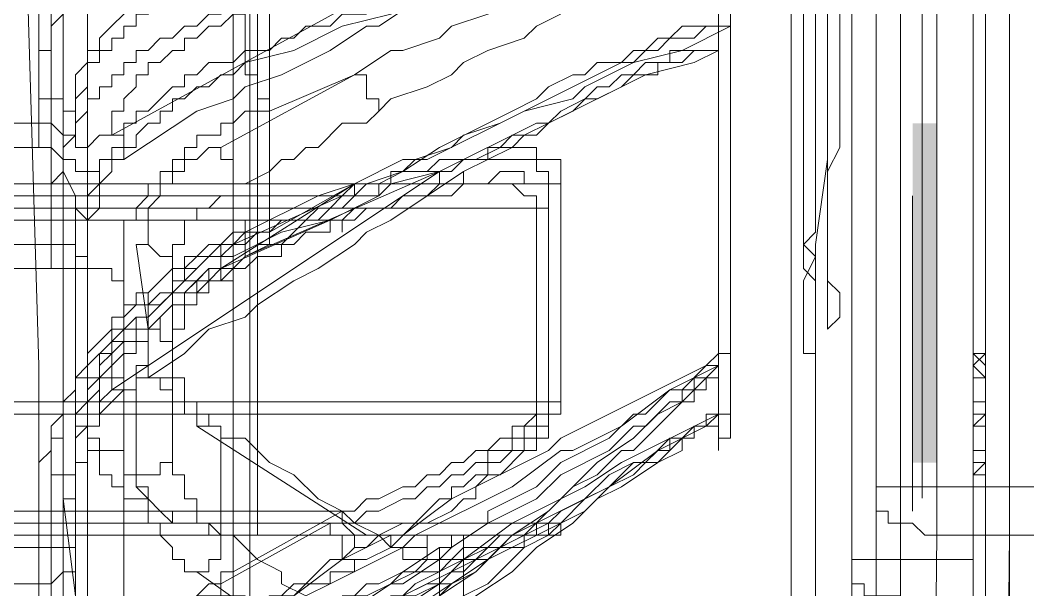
# Model space of a CAD drawing. Header units: millimetres. Extents: x 25083 to 52777, y 24772 to 45779.
# Drawn here: x 49390.31 to 49421.15, y 36693.96 to 36711.42 of the extents above; entities that cross this region are included whole.
import ezdxf

# ---------------------------------------------------------------- set-up
doc = ezdxf.new("R2010")
doc.units = ezdxf.units.MM
doc.layers.add('小车', color=7, linetype='Continuous')

# ---------------------------------------------------------------- blocks, each defined once
blk = doc.blocks.new('zw$D2F4')
h = blk.add_hatch(color=7)
edge = h.paths.add_edge_path(flags=0)
edge.add_spline(control_points=[(528.444, 753.487), (528.444, 753.487), (528.444, 763.885), (528.444, 763.885), (528.444, 763.885), (527.701, 763.885), (527.701, 763.885), (527.701, 763.885), (527.701, 753.487), (527.701, 753.487), (527.701, 753.487), (528.444, 753.487), (528.444, 753.487), (528.444, 753.487), (528.444, 753.487), (528.444, 753.487)], knot_values=[0, 0, 0, 0, 1, 1, 1, 2, 2, 2, 3, 3, 3, 4, 4, 4, 5, 5, 5, 5], degree=3, periodic=0)
edge = h.paths.add_edge_path(flags=0)
edge.add_spline(control_points=[(528.444, 774.655), (528.444, 774.655), (528.444, 806.592), (528.444, 806.592), (528.444, 806.592), (527.701, 806.592), (527.701, 806.592), (527.701, 806.592), (527.701, 774.655), (527.701, 774.655), (527.701, 774.655), (528.444, 774.655), (528.444, 774.655), (528.444, 774.655), (528.444, 774.655), (528.444, 774.655)], knot_values=[0, 0, 0, 0, 1, 1, 1, 2, 2, 2, 3, 3, 3, 4, 4, 4, 5, 5, 5, 5], degree=3, periodic=0)
edge = h.paths.add_edge_path(flags=0)
edge.add_spline(control_points=[(528.444, 817.361), (528.444, 817.361), (528.444, 827.759), (528.444, 827.759), (528.444, 827.759), (527.701, 827.759), (527.701, 827.759), (527.701, 827.759), (527.701, 817.361), (527.701, 817.361), (527.701, 817.361), (528.444, 817.361), (528.444, 817.361), (528.444, 817.361), (528.444, 817.361), (528.444, 817.361)], knot_values=[0, 0, 0, 0, 1, 1, 1, 2, 2, 2, 3, 3, 3, 4, 4, 4, 5, 5, 5, 5], degree=3, periodic=0)
edge = h.paths.add_edge_path(flags=0)
edge.add_spline(control_points=[(528.444, 838.529), (528.444, 838.529), (528.444, 870.465), (528.444, 870.465), (528.444, 870.465), (527.701, 870.465), (527.701, 870.465), (527.701, 870.465), (527.701, 838.529), (527.701, 838.529), (527.701, 838.529), (528.444, 838.529), (528.444, 838.529), (528.444, 838.529), (528.444, 838.529), (528.444, 838.529)], knot_values=[0, 0, 0, 0, 1, 1, 1, 2, 2, 2, 3, 3, 3, 4, 4, 4, 5, 5, 5, 5], degree=3, periodic=0)
at = {"color": 7, "lineweight": 5}
for points in [[(501.335, 781.711), (500.963, 781.711), (500.963, 782.825), (501.335, 784.31), (500.963, 785.424), (500.963, 820.332), (500.592, 832.587), (500.592, 901.66), (500.963, 914.286), (500.963, 925.427), (500.963, 935.082), (500.963, 953.279), (501.335, 953.65)], [(501.335, 953.65), (501.335, 928.769), (501.706, 926.541), (501.706, 809.934), (501.335, 800.65), (501.335, 781.711)], [(530.301, 782.825), (529.929, 782.825), (529.929, 783.939), (530.301, 785.796), (529.929, 786.91), (529.929, 832.958), (529.558, 846.327), (529.558, 887.919), (529.929, 901.288), (529.929, 936.567), (529.929, 942.138), (529.929, 948.822), (530.301, 950.308), (529.929, 951.422), (529.929, 952.536), (530.301, 952.907)], [(530.301, 952.907), (530.301, 935.453), (530.672, 926.169), (530.672, 810.677), (530.301, 801.393), (530.301, 798.793), (530.301, 793.594), (530.301, 782.825)], [(530.672, 921.342), (530.672, 816.618)], [(530.672, 816.618), (530.672, 921.342)], [(506.905, 920.599), (506.905, 791.366)], [(529.558, 919.114), (529.558, 814.39)], [(508.019, 868.237), (508.019, 824.046), (507.648, 824.046), (507.648, 824.417), (507.648, 825.16), (507.648, 854.126)], [(524.359, 867.123), (524.359, 824.046), (524.73, 823.674), (524.359, 822.932), (524.359, 820.703), (524.73, 820.703), (524.73, 822.932), (524.359, 823.303), (524.359, 824.046), (524.73, 824.417), (524.73, 867.866)], [(525.473, 867.866), (525.473, 827.016), (525.102, 826.274), (525.102, 822.932), (525.473, 822.56), (525.473, 821.817), (525.102, 821.446), (525.102, 842.985), (524.73, 850.412), (524.73, 867.123)], [(501.706, 849.298), (501.706, 816.247), (502.077, 813.276), (502.077, 796.194)], [(502.449, 818.475), (502.449, 845.213)], [(530.301, 784.31), (530.301, 803.992), (530.672, 809.934), (530.672, 832.587), (530.672, 838.529), (530.672, 844.47)], [(507.648, 815.133), (507.648, 843.728)], [(529.558, 814.39), (529.558, 843.728)], [(529.558, 843.728), (529.558, 842.985), (529.929, 837.043), (529.929, 785.424), (530.301, 785.424), (530.301, 784.682), (530.301, 784.31)], [(501.706, 841.128), (501.706, 832.958), (501.335, 831.101), (501.335, 824.046)], [(502.449, 840.757), (502.449, 823.303)], [(500.963, 827.759), (500.963, 839.643)], [(501.706, 827.016), (501.706, 839.271)], [(521.759, 829.987), (521.759, 837.043)], [(524.73, 810.677), (524.73, 824.046), (525.102, 826.645), (525.102, 835.558)], [(522.131, 835.186), (521.388, 835.186), (519.903, 834.444), (518.789, 834.072), (517.303, 833.33), (516.56, 833.33), (513.589, 831.844), (512.104, 831.473), (511.733, 831.101), (510.247, 830.73), (508.762, 829.987), (507.276, 829.616)], [(522.131, 835.186), (521.759, 835.186), (521.759, 834.815), (521.388, 834.815), (521.017, 834.444), (520.645, 834.444), (520.274, 834.072), (519.903, 834.072), (519.903, 833.701), (519.531, 833.701), (515.075, 831.473), (514.704, 831.101), (513.589, 830.73), (513.218, 830.359), (512.104, 829.987), (511.733, 829.987), (510.619, 829.245)], [(526.587, 809.563), (526.587, 834.815)], [(522.131, 830.73), (522.131, 834.444)], [(526.587, 816.618), (526.587, 834.444)], [(528.444, 834.444), (528.444, 816.618)], [(506.534, 834.072), (505.42, 834.072), (505.42, 833.701), (504.677, 833.701), (504.677, 833.33), (503.934, 833.33), (503.934, 832.958), (503.563, 832.958), (503.563, 832.587), (503.191, 832.587), (502.82, 832.216), (502.449, 832.216), (502.449, 831.844), (502.077, 831.844), (502.077, 831.473), (501.706, 831.101), (501.335, 830.73), (501.335, 829.987), (500.963, 829.987), (500.963, 828.873)], [(503.191, 827.388), (514.704, 833.701)], [(511.361, 828.131), (511.733, 828.502), (512.847, 828.873), (513.589, 829.245), (513.961, 829.616), (514.704, 829.987), (515.818, 830.359), (516.189, 830.73), (517.674, 831.473), (518.046, 831.844), (518.789, 832.216), (520.274, 833.701), (520.645, 833.701)], [(523.988, 833.701), (523.988, 809.191)], [(506.905, 832.958), (506.534, 832.958), (506.534, 832.587), (505.791, 832.587), (505.42, 832.216), (505.048, 832.216), (504.677, 831.844), (504.306, 831.844), (504.306, 831.473), (503.934, 831.473), (502.82, 830.359), (502.82, 829.987), (502.449, 829.987), (502.449, 829.616), (502.077, 829.245), (502.077, 828.131), (501.706, 828.131), (501.706, 827.759)], [(515.075, 832.958), (514.704, 832.587), (513.589, 832.216), (511.361, 830.73), (510.99, 830.73), (509.876, 829.987), (508.39, 829.245), (507.276, 828.873), (506.905, 828.502), (505.791, 828.131), (503.563, 826.645)], [(525.844, 832.958), (525.844, 808.077)], [(501.706, 827.388), (502.077, 827.388), (502.077, 828.502), (502.449, 828.873), (502.449, 829.616), (502.82, 829.616), (502.82, 829.987), (503.191, 829.987), (503.191, 830.359), (503.563, 830.359), (503.563, 830.73), (503.934, 830.73), (503.934, 831.101), (504.306, 831.101), (504.677, 831.473), (505.048, 831.473), (505.42, 831.844), (505.791, 831.844), (505.791, 832.216), (506.534, 832.216), (506.905, 832.587)], [(525.844, 832.587), (525.844, 814.39)], [(527.33, 814.39), (527.33, 832.587)], [(501.335, 825.16), (501.335, 825.902), (501.706, 826.274), (501.706, 827.016), (502.077, 827.388), (502.077, 827.759), (502.449, 828.131), (502.449, 828.502), (502.82, 828.502), (502.82, 828.873), (503.191, 828.873), (503.191, 829.245), (503.563, 829.245), (503.563, 829.616), (503.934, 829.616), (503.934, 829.987), (504.306, 829.987), (504.677, 830.359), (505.048, 830.359), (505.42, 830.73), (505.791, 830.73), (506.162, 831.101), (506.534, 831.101), (506.905, 831.473)], [(506.905, 831.473), (506.905, 831.101), (507.276, 831.101), (507.276, 829.987)], [(507.276, 831.101), (506.905, 831.101), (506.534, 830.73), (506.162, 830.73), (505.791, 830.359), (505.42, 830.359), (505.42, 829.987), (505.048, 829.987), (504.677, 829.616), (504.306, 829.616), (504.306, 829.245), (503.934, 829.245), (503.934, 828.873), (503.563, 828.502), (503.563, 828.131), (503.191, 828.131), (503.191, 827.388)], [(507.276, 829.987), (508.019, 829.987), (508.39, 830.359), (508.762, 830.359), (509.133, 830.73), (509.876, 830.73), (510.247, 831.101), (510.99, 831.101)], [(507.276, 824.417), (509.505, 825.531), (510.619, 825.902), (512.104, 826.645), (512.847, 826.645), (515.818, 828.131), (517.303, 828.502), (517.674, 828.873), (519.16, 829.616), (520.645, 829.987), (522.131, 830.73)], [(510.619, 825.902), (510.99, 825.902), (512.104, 826.274), (512.475, 826.645), (513.589, 827.016), (513.961, 827.388), (515.075, 827.759), (518.789, 829.616), (519.16, 829.616), (519.531, 829.987), (519.903, 829.987), (520.274, 830.359), (521.017, 830.359), (521.388, 830.73), (521.759, 830.73), (522.131, 830.73)], [(522.131, 830.73), (520.645, 830.73), (520.274, 830.359), (519.903, 830.359), (519.531, 829.987), (519.16, 829.987), (518.789, 829.616), (518.046, 829.616), (517.674, 829.245), (517.303, 829.245), (516.56, 828.873), (516.189, 828.502), (515.446, 828.131), (513.218, 827.016), (512.104, 826.274), (511.361, 825.902)], [(522.131, 830.73), (522.131, 820.703)], [(502.449, 824.417), (502.449, 825.531), (502.82, 825.902), (502.82, 826.645), (503.191, 826.645), (503.191, 827.016), (503.563, 827.016), (503.563, 827.759), (503.934, 827.759), (503.934, 828.131), (504.306, 828.131), (505.048, 828.873), (505.42, 828.873), (505.42, 829.245), (505.791, 829.245), (506.162, 829.616), (506.905, 829.616), (507.276, 829.987)], [(521.759, 829.987), (521.017, 829.616), (519.531, 829.245), (516.56, 827.759), (516.189, 827.759), (513.218, 826.274), (511.733, 825.902), (511.361, 825.531), (509.876, 824.788), (508.39, 824.417), (506.905, 823.674)], [(507.276, 829.616), (507.276, 829.987)], [(521.759, 829.987), (521.017, 829.987), (520.645, 829.616), (519.903, 829.616), (519.903, 829.245), (519.16, 829.245), (518.789, 828.873), (518.046, 828.502), (517.674, 828.502), (516.932, 828.131), (516.56, 827.759), (515.818, 827.388), (515.446, 827.388), (515.075, 827.016), (514.332, 826.645), (513.961, 826.645), (513.218, 826.274)], [(513.961, 826.274), (515.446, 827.016), (515.818, 827.388), (516.189, 827.388), (516.56, 827.759), (517.303, 828.131), (518.046, 828.873), (518.417, 828.873), (518.789, 829.245), (519.16, 829.245), (519.531, 829.616), (520.274, 829.616), (520.274, 829.987), (521.017, 829.987), (521.759, 829.987)], [(521.759, 829.616), (521.759, 829.987)], [(521.759, 829.616), (521.759, 829.987)], [(507.276, 829.616), (506.905, 829.245), (506.534, 829.245), (506.162, 828.873), (505.791, 828.873), (505.42, 828.502), (505.048, 828.502), (505.048, 828.131), (504.677, 828.131), (504.677, 827.759), (504.306, 827.759), (503.934, 827.388), (503.934, 827.016), (503.563, 827.016), (503.563, 826.645), (503.191, 826.645), (503.191, 826.274), (502.82, 825.902), (502.82, 825.16), (502.449, 824.788), (502.449, 823.674)], [(508.019, 828.131), (508.019, 828.502), (507.648, 828.502), (507.648, 829.245), (507.276, 829.245), (507.276, 829.616)], [(521.759, 820.332), (521.759, 829.616)], [(510.619, 829.245), (506.534, 827.016)], [(508.019, 828.131), (510.619, 829.245)], [(511.361, 828.131), (511.361, 828.502), (510.99, 828.502), (510.99, 829.245), (510.619, 829.245)], [(500.963, 828.873), (500.963, 827.016)], [(501.706, 827.759), (501.706, 828.502), (501.335, 828.502), (500.963, 828.502), (500.963, 828.873)], [(503.563, 822.932), (503.563, 824.788), (503.934, 824.788), (503.934, 825.16), (504.306, 825.531), (504.306, 825.902), (504.677, 825.902), (504.677, 826.274), (505.048, 826.274), (505.048, 826.645), (505.42, 826.645), (505.42, 827.016), (505.791, 827.016), (505.791, 827.388), (506.534, 827.388), (506.534, 827.759), (506.905, 827.759), (507.276, 828.131), (508.019, 828.131)], [(511.361, 828.131), (510.99, 827.759), (510.247, 827.759), (509.505, 827.016), (509.133, 827.016), (508.762, 826.645), (508.39, 826.645), (508.019, 826.274), (507.276, 825.902), (506.905, 825.902)], [(500.963, 827.759), (496.878, 827.759)], [(500.963, 827.016), (500.963, 827.759)], [(501.706, 827.016), (501.706, 827.388), (501.335, 827.759), (500.963, 827.759)], [(501.706, 827.759), (501.706, 826.274)], [(501.706, 827.759), (501.706, 826.645)], [(501.706, 827.759), (501.706, 827.388)], [(503.191, 827.388), (502.82, 827.388), (502.449, 827.016), (502.077, 827.016), (502.077, 827.388), (501.706, 827.388)], [(503.563, 826.645), (503.563, 827.388), (503.191, 827.388)], [(500.963, 827.016), (496.878, 827.016)], [(501.706, 826.274), (501.706, 826.645), (501.335, 827.016), (500.963, 827.016)], [(501.706, 826.274), (501.706, 827.016)], [(506.534, 827.016), (506.162, 827.016), (505.791, 826.645), (505.42, 826.645), (505.42, 826.274), (505.048, 826.274), (505.048, 825.902), (504.677, 825.902), (504.677, 825.531), (504.306, 825.16), (504.306, 824.046), (503.934, 824.046)], [(506.534, 827.016), (506.534, 826.645), (506.905, 826.645), (506.905, 825.902)], [(516.932, 826.274), (516.932, 826.645), (516.189, 826.645), (516.189, 827.016), (515.818, 827.016), (515.446, 827.016), (514.704, 827.016), (514.704, 826.645), (513.218, 826.645), (512.847, 826.274), (511.733, 826.274), (511.733, 825.902), (510.99, 825.902), (510.619, 825.531)], [(501.706, 826.645), (502.077, 826.645), (502.077, 826.274)], [(501.706, 826.274), (501.706, 826.645)], [(502.077, 826.274), (502.82, 826.274), (502.82, 826.645), (503.563, 826.645)], [(516.56, 825.902), (516.56, 826.274), (516.189, 826.274), (516.189, 826.645), (514.704, 826.645), (513.961, 826.645), (513.589, 826.274), (511.733, 826.274), (511.733, 825.902), (510.619, 825.902), (510.247, 825.531)], [(502.077, 817.733), (502.077, 825.531), (501.706, 826.274)], [(513.218, 826.274), (503.191, 819.589)], [(503.934, 819.961), (504.306, 819.961), (505.42, 820.703), (506.162, 821.446), (507.276, 821.817), (507.648, 822.189), (508.762, 822.932), (509.505, 823.303), (510.619, 824.046), (510.99, 824.417), (511.733, 824.788), (513.961, 826.274)], [(507.276, 823.674), (513.218, 826.274)], [(516.56, 825.531), (516.56, 825.902), (515.818, 825.902), (515.818, 826.274), (515.075, 826.274), (514.704, 825.902), (513.218, 825.902), (512.847, 825.531), (512.104, 825.531), (511.733, 825.16), (510.99, 825.16), (510.619, 824.788), (510.247, 824.788)], [(513.961, 826.274), (513.961, 825.902), (513.589, 825.902), (513.218, 825.902), (513.218, 826.274)], [(516.932, 826.274), (516.932, 825.902), (516.56, 825.902)], [(516.932, 826.274), (516.932, 819.218)], [(516.56, 825.902), (497.25, 825.902)], [(505.048, 823.303), (505.048, 824.046), (505.42, 824.046), (505.42, 824.788), (505.791, 824.788), (505.791, 825.16), (506.162, 825.16), (506.534, 825.531), (506.905, 825.531), (506.905, 825.902)], [(506.534, 823.303), (510.619, 825.902)], [(511.361, 825.902), (510.99, 825.902), (510.247, 825.16), (509.876, 825.16), (509.505, 824.788), (509.133, 824.788), (508.39, 824.046), (508.019, 824.046), (507.276, 823.674), (506.905, 823.303)], [(506.905, 825.902), (506.905, 823.303)], [(510.619, 825.902), (508.019, 824.417)], [(516.189, 825.16), (516.189, 825.531), (515.818, 825.531), (515.446, 825.902), (514.332, 825.902), (513.961, 825.902), (513.589, 825.531), (512.104, 825.531), (511.733, 825.16), (510.619, 825.16), (510.247, 824.788), (509.876, 824.788)], [(510.619, 825.902), (510.619, 825.531), (511.361, 825.531), (511.361, 825.902)], [(516.56, 819.218), (516.56, 825.902)], [(497.25, 825.531), (510.247, 825.531)], [(506.905, 824.046), (510.247, 825.531)], [(510.619, 825.531), (510.247, 825.531), (509.876, 825.16), (509.505, 825.16), (509.133, 824.788), (508.39, 824.788), (508.019, 824.417), (507.648, 824.417), (507.276, 824.046)], [(510.247, 825.531), (510.619, 825.531)], [(516.56, 825.531), (516.56, 825.16), (516.189, 825.16)], [(516.56, 818.847), (516.56, 825.531)], [(526.587, 815.876), (526.587, 823.674), (526.587, 824.046), (526.587, 825.531)], [(526.587, 825.531), (526.587, 817.733), (526.587, 817.361), (526.587, 815.876)], [(527.701, 825.531), (527.701, 819.218), (527.701, 818.475), (527.701, 815.876)], [(527.701, 815.876), (527.701, 822.189), (527.701, 822.932), (527.701, 825.531)], [(516.189, 825.16), (496.878, 825.16)], [(501.335, 823.303), (501.335, 825.16)], [(502.449, 824.417), (502.449, 824.788), (502.077, 825.16), (501.706, 825.16), (501.335, 825.16)], [(516.189, 825.16), (516.189, 818.847)], [(509.876, 824.788), (496.878, 824.788)], [(509.876, 824.788), (506.534, 823.303)], [(506.905, 823.303), (507.276, 823.303), (507.648, 823.674), (508.39, 823.674), (508.39, 824.046), (508.762, 824.046), (509.133, 824.417), (509.876, 824.417), (509.876, 824.788), (510.247, 824.788)], [(507.276, 824.417), (507.276, 824.788), (507.648, 824.788), (508.019, 824.788), (508.019, 824.417)], [(510.247, 824.788), (510.247, 824.417), (510.247, 824.788), (509.876, 824.788)], [(502.449, 822.56), (502.449, 824.417)], [(502.449, 818.104), (502.449, 819.589), (502.82, 819.961), (502.82, 820.703), (503.191, 820.703), (503.191, 821.446), (503.563, 821.446), (503.563, 821.817), (503.934, 822.189), (504.306, 822.189), (504.306, 822.56), (505.048, 823.303), (505.42, 823.303), (505.42, 823.674), (505.791, 823.674), (506.162, 824.046), (506.534, 824.046), (506.905, 824.417), (507.276, 824.417)], [(502.449, 824.417), (502.449, 823.674)], [(508.019, 824.417), (507.276, 824.417), (506.905, 824.046), (506.534, 824.046), (506.534, 823.674), (506.162, 823.674), (505.791, 823.303), (505.42, 823.303), (505.42, 822.932), (505.048, 822.932), (505.048, 822.56), (504.306, 821.817), (504.306, 821.446), (503.934, 821.446), (503.934, 820.703), (503.563, 820.703), (503.563, 818.847)], [(507.276, 824.046), (507.276, 824.417)], [(501.335, 824.046), (497.621, 824.046)], [(506.905, 824.046), (506.534, 824.046), (506.162, 823.674), (505.791, 823.674), (505.42, 823.303), (505.048, 823.303), (504.306, 822.56), (503.934, 822.56), (503.934, 822.189), (503.563, 822.189), (503.563, 821.817), (503.191, 821.817), (503.191, 821.446), (502.449, 820.703), (502.449, 820.332), (502.077, 819.961), (502.077, 819.589), (501.706, 819.218), (501.706, 818.104), (501.335, 818.104), (501.335, 816.99)], [(502.449, 823.303), (502.449, 823.674), (502.077, 823.674), (502.077, 824.046), (501.706, 824.046), (501.335, 824.046)], [(501.335, 824.046), (501.335, 823.303)], [(507.276, 824.046), (506.905, 824.046), (506.534, 823.674), (506.162, 823.674), (505.42, 822.932), (505.048, 822.932), (505.048, 822.56), (504.677, 822.56), (504.306, 822.189), (504.306, 821.817), (503.934, 821.817), (503.934, 821.446), (503.563, 821.446), (503.563, 821.075), (503.191, 820.703), (503.191, 820.332), (502.82, 819.961), (502.82, 819.218), (502.449, 819.218), (502.449, 817.733)], [(504.306, 821.446), (503.934, 824.046)], [(505.048, 823.303), (505.048, 823.674), (504.677, 823.674), (504.306, 824.046), (503.934, 824.046)], [(507.276, 824.046), (506.905, 824.046)], [(506.905, 823.674), (506.905, 824.046), (507.276, 824.046), (507.276, 823.674)], [(506.905, 823.674), (506.534, 823.674), (506.534, 823.303), (506.162, 823.303), (505.791, 822.932), (505.42, 822.932), (504.306, 821.817), (503.934, 821.817), (503.934, 821.446), (503.563, 821.446), (503.563, 821.075), (503.191, 821.075), (503.191, 820.703), (502.82, 820.332), (502.82, 819.961), (502.449, 819.961), (502.449, 819.218), (502.077, 818.847), (502.077, 817.361)], [(502.449, 823.674), (502.449, 818.475)], [(503.563, 822.932), (503.191, 822.932), (503.191, 823.303), (502.449, 823.303), (502.449, 823.674)], [(503.191, 819.589), (503.191, 819.961), (503.563, 819.961), (503.563, 820.703), (503.934, 820.703), (503.934, 821.075), (504.306, 821.075), (504.306, 821.446), (505.048, 822.189), (505.42, 822.189), (505.42, 822.56), (505.791, 822.56), (505.791, 822.932), (506.162, 822.932), (506.534, 823.303), (506.905, 823.303), (507.276, 823.674)], [(506.905, 823.674), (506.905, 823.303)], [(497.621, 823.303), (501.335, 823.303)], [(500.963, 815.876), (500.963, 817.361), (501.335, 817.733), (501.335, 818.475), (501.706, 818.847), (501.706, 819.218), (502.077, 819.218), (502.077, 819.961), (502.449, 819.961), (502.449, 820.332), (503.191, 821.075), (503.934, 821.817), (504.306, 821.817), (504.306, 822.189), (504.677, 822.189), (505.048, 822.56), (505.42, 822.56), (506.162, 823.303), (506.534, 823.303)], [(501.335, 823.303), (502.449, 823.303), (502.449, 822.932), (502.449, 822.56)], [(502.077, 816.618), (502.077, 818.475), (502.449, 818.475), (502.449, 819.218), (502.82, 819.589), (502.82, 819.961), (503.191, 819.961), (503.191, 820.332), (503.563, 820.703), (503.563, 821.075), (503.934, 821.075), (503.934, 821.446), (504.306, 821.446), (505.048, 822.189), (505.42, 822.189), (505.42, 822.56), (505.791, 822.56), (506.162, 822.932), (506.534, 822.932), (506.905, 823.303)], [(502.449, 823.303), (502.449, 822.56)], [(506.534, 823.303), (506.162, 823.303), (506.162, 822.932), (505.791, 822.932), (505.42, 822.56), (505.048, 822.56), (505.048, 822.189), (504.677, 821.817), (504.677, 821.446), (504.306, 821.446), (504.306, 821.075), (504.306, 820.332), (503.934, 820.332), (503.934, 819.961)], [(505.048, 823.303), (505.048, 820.703)], [(506.905, 823.303), (506.534, 823.303), (506.534, 822.932), (506.162, 822.932), (506.162, 822.56), (505.791, 822.56), (505.791, 822.189), (505.42, 822.189), (505.42, 821.817), (505.42, 821.446), (505.048, 821.446), (505.048, 820.332)], [(505.048, 823.303), (505.048, 820.332)], [(506.905, 823.303), (506.905, 822.932), (506.534, 822.932), (506.534, 823.303)], [(506.905, 823.303), (506.905, 822.932), (506.534, 822.932), (506.534, 823.303)], [(525.844, 814.019), (525.844, 821.817), (525.844, 822.189), (525.844, 823.303)], [(525.844, 823.303), (525.844, 815.876), (525.844, 815.504), (525.844, 814.019)], [(526.587, 823.303), (526.587, 817.361), (526.587, 816.618), (526.587, 814.019)], [(526.587, 814.019), (526.587, 820.332), (526.587, 821.075), (526.587, 823.303)], [(503.563, 822.932), (503.563, 817.733)], [(527.701, 818.847), (527.701, 821.817), (527.701, 822.56)], [(527.701, 822.56), (527.701, 819.589), (527.701, 818.847)], [(530.672, 822.56), (530.672, 818.847)], [(530.672, 818.847), (530.672, 822.56)], [(530.672, 822.56), (530.672, 820.332), (530.672, 819.961), (530.672, 818.847)], [(530.672, 818.847), (530.672, 821.075), (530.672, 821.446), (530.672, 822.56)], [(504.306, 821.446), (504.677, 821.446), (504.677, 821.075), (505.048, 821.075), (505.048, 820.703)], [(504.306, 821.446), (504.306, 819.961), (504.677, 819.961), (504.677, 819.589), (505.048, 819.589), (505.048, 819.218), (505.42, 819.218), (505.42, 818.847), (505.791, 818.847), (505.791, 818.475)], [(506.534, 818.104), (506.534, 818.475), (506.162, 818.475), (506.162, 818.847), (505.791, 818.847), (505.791, 819.218), (505.42, 819.218), (505.42, 819.589), (505.42, 819.961), (505.048, 819.961), (505.048, 820.703)], [(505.048, 817.733), (505.048, 820.703)], [(521.759, 820.703), (521.388, 820.332), (516.932, 818.104), (516.56, 817.733), (513.589, 816.247), (512.104, 815.133), (511.733, 815.133), (510.247, 814.39), (508.762, 813.276), (507.276, 812.533)], [(521.759, 820.703), (521.759, 820.332), (521.388, 820.332), (520.645, 819.589), (520.274, 819.589), (519.531, 818.847), (519.16, 818.847), (518.417, 818.104), (516.932, 817.361), (516.189, 816.618), (514.704, 815.876), (514.704, 815.504), (513.589, 814.762), (513.218, 814.762), (512.104, 814.019), (511.733, 813.648), (510.619, 812.905)], [(520.645, 819.218), (520.645, 819.589), (521.017, 819.589), (521.759, 820.332), (521.759, 820.703), (522.131, 820.703)], [(522.131, 820.703), (521.759, 820.703)], [(522.131, 820.332), (522.131, 820.703)], [(526.587, 816.99), (526.587, 819.961), (526.587, 820.703)], [(526.587, 820.703), (526.587, 817.733), (526.587, 816.99)], [(529.558, 816.99), (529.929, 816.99), (529.929, 817.733), (529.558, 817.733), (529.558, 818.475), (529.929, 818.847), (529.558, 818.847), (529.558, 819.218), (529.558, 819.961), (529.929, 819.961), (529.929, 820.703), (529.558, 820.332)], [(529.558, 816.99), (529.558, 820.703)], [(529.558, 820.703), (529.929, 820.332), (529.929, 817.361), (529.558, 816.99)], [(529.558, 820.703), (529.929, 820.703), (529.558, 820.332), (529.929, 819.961), (529.929, 818.475), (529.929, 818.104), (529.929, 817.361), (529.558, 817.361), (529.558, 816.99)], [(529.558, 816.99), (529.558, 819.218), (529.558, 819.589), (529.558, 820.332), (529.558, 820.703)], [(503.934, 819.961), (505.048, 819.961), (505.048, 820.332)], [(505.048, 820.332), (505.048, 817.733)], [(506.905, 812.162), (512.104, 814.762), (512.475, 815.133), (515.446, 816.618), (516.932, 817.733), (517.303, 817.733), (518.789, 818.475), (520.274, 819.589), (521.759, 820.332)], [(510.247, 812.533), (510.619, 812.905), (511.733, 813.648), (512.104, 813.648), (513.218, 814.39), (513.589, 814.762), (514.704, 815.504), (516.189, 816.247), (516.932, 816.99), (518.417, 817.733), (519.16, 818.475), (519.531, 818.475), (520.274, 819.218), (520.645, 819.218), (521.017, 819.589), (521.017, 819.961), (521.759, 819.961), (521.759, 820.332)], [(510.99, 811.419), (512.104, 812.162), (513.589, 813.648), (514.332, 814.019), (515.075, 814.762), (515.818, 815.133), (517.303, 816.618), (518.046, 816.99), (518.789, 817.733), (519.16, 817.733), (520.645, 819.218), (521.017, 819.218), (521.017, 819.589), (521.388, 819.589), (521.388, 819.961), (521.759, 819.961), (521.759, 820.332)], [(521.759, 820.332), (521.759, 818.847)], [(522.131, 818.847), (522.131, 820.332)], [(529.558, 820.332), (529.558, 819.961), (529.929, 819.961), (529.929, 819.218), (529.558, 819.218), (529.558, 818.475), (529.929, 818.475), (529.929, 817.733), (529.558, 817.733), (529.558, 816.99)], [(502.077, 817.733), (502.077, 818.475), (502.449, 818.475), (502.449, 818.847), (502.82, 818.847), (503.563, 819.589), (503.934, 819.589), (503.934, 819.961)], [(503.191, 819.589), (503.934, 819.589), (503.934, 819.961)], [(503.934, 819.961), (503.934, 816.99)], [(502.077, 817.361), (502.077, 818.104), (502.449, 818.475), (502.449, 818.847), (502.82, 818.847), (502.82, 819.218), (503.191, 819.589)], [(516.56, 819.218), (497.25, 819.218)], [(516.56, 819.218), (516.56, 818.847), (516.189, 818.847), (515.818, 818.475), (515.446, 818.475), (515.446, 818.104), (515.075, 818.104), (514.704, 817.733), (514.332, 817.733), (513.961, 817.361), (513.589, 817.361), (513.218, 816.99), (512.847, 816.99), (512.475, 816.618), (512.104, 816.618), (511.361, 816.247), (510.99, 816.247), (510.619, 815.876), (510.247, 815.876)], [(516.932, 819.218), (516.932, 818.847), (516.56, 818.847), (516.56, 818.475), (516.189, 818.475), (516.189, 818.104), (515.818, 818.104), (515.818, 817.733), (515.446, 817.733), (515.075, 817.361), (514.704, 817.361), (514.704, 816.99), (514.332, 816.99), (513.961, 816.618), (513.589, 816.618), (513.589, 816.247), (513.218, 816.247), (512.475, 815.504), (512.104, 815.504), (511.361, 815.133), (510.99, 814.762), (510.619, 814.762)], [(510.99, 811.791), (511.361, 812.162), (514.704, 814.39), (515.446, 815.133), (516.56, 815.876), (518.046, 817.361), (519.16, 818.104), (519.903, 818.847), (520.645, 819.218)], [(516.932, 819.218), (516.56, 819.218)], [(516.189, 818.847), (497.25, 818.847)], [(502.449, 818.104), (502.449, 818.475), (502.82, 818.475), (502.82, 818.847), (503.191, 818.847), (503.563, 818.847)], [(503.563, 813.276), (503.563, 818.847)], [(507.276, 810.677), (507.648, 811.048), (512.104, 813.276), (512.475, 813.648), (513.961, 814.39), (515.446, 815.504), (517.674, 816.618), (518.789, 817.361), (521.759, 818.847)], [(521.759, 818.847), (521.388, 818.475), (519.903, 817.733), (518.417, 816.618), (516.932, 815.876), (516.56, 815.504), (509.876, 812.162), (508.762, 811.419), (507.276, 810.305)], [(516.189, 818.847), (516.189, 818.475), (515.818, 818.475), (515.818, 818.104), (515.446, 818.104), (515.446, 817.733), (514.704, 817.733), (514.704, 817.361), (514.332, 817.361), (513.961, 816.99), (513.589, 816.99), (513.218, 816.618), (512.847, 816.618), (512.475, 816.247), (512.104, 816.247), (511.361, 815.876), (510.99, 815.876), (510.619, 815.504), (509.876, 815.504)], [(521.759, 818.847), (521.759, 818.475), (521.017, 818.475), (521.017, 818.104), (520.645, 818.104), (519.903, 817.361), (519.531, 817.361), (519.16, 816.99), (517.674, 816.247), (516.932, 815.504), (514.704, 814.39), (514.332, 814.019), (513.218, 813.276), (512.847, 812.905), (511.733, 812.162), (511.361, 812.162), (510.247, 811.419)], [(516.56, 818.847), (516.56, 818.104), (516.189, 818.104), (516.189, 817.733), (515.818, 817.733), (515.075, 816.99), (514.704, 816.99), (514.332, 816.618), (514.332, 816.247), (513.961, 816.247), (513.589, 815.876), (512.847, 815.504), (512.475, 815.504), (511.733, 814.762), (510.99, 814.39), (510.619, 814.39), (510.619, 814.019)], [(510.619, 811.791), (510.99, 811.791), (512.104, 812.533), (512.104, 812.905), (513.218, 813.648), (513.589, 813.648), (514.704, 814.39), (515.446, 815.133), (517.674, 816.247), (518.417, 816.99), (519.16, 817.361), (519.531, 817.361), (520.274, 818.104), (520.645, 818.104), (521.017, 818.475), (521.388, 818.475), (521.388, 818.847), (521.759, 818.847)], [(522.131, 818.847), (521.388, 818.847), (521.388, 818.475), (521.017, 818.475), (520.645, 818.104), (520.274, 818.104), (520.274, 817.733), (519.903, 817.733), (519.531, 817.361), (519.16, 817.361), (517.674, 815.876), (516.932, 815.504), (516.56, 815.133), (515.818, 814.762), (514.704, 813.648), (513.961, 813.276), (512.847, 812.533), (512.104, 811.791), (510.99, 811.048)], [(516.56, 818.847), (516.189, 818.847)], [(520.645, 817.733), (520.645, 818.104), (521.017, 818.104), (521.017, 818.475), (521.388, 818.475), (521.759, 818.847)], [(521.759, 818.847), (522.131, 818.847)], [(522.131, 818.847), (522.131, 818.104), (521.759, 818.104), (521.759, 817.733), (521.759, 818.847)], [(503.563, 817.733), (502.82, 817.733), (502.82, 818.104), (502.449, 818.104), (502.449, 818.475)], [(502.449, 818.475), (502.449, 817.733), (502.82, 817.733), (502.82, 816.99), (503.191, 816.99), (503.191, 816.618), (503.563, 816.618), (503.563, 816.247), (503.934, 816.247), (504.306, 816.247), (504.306, 815.876), (504.677, 815.876), (505.048, 815.504), (506.162, 815.504), (506.162, 815.133), (507.648, 815.133)], [(505.791, 818.475), (510.99, 815.133)], [(506.534, 818.104), (506.534, 818.475), (506.162, 818.475), (505.791, 818.475)], [(502.449, 812.533), (502.449, 818.104)], [(502.449, 818.104), (502.449, 817.733)], [(506.534, 815.133), (506.534, 818.104)], [(506.534, 818.104), (507.276, 818.104), (508.019, 817.361), (508.762, 816.99), (509.505, 816.247), (510.247, 815.876), (510.619, 815.504), (511.361, 815.133), (511.733, 814.762)], [(501.335, 816.99), (502.077, 816.99), (502.077, 817.361), (502.449, 817.361), (502.449, 817.733)], [(502.077, 817.361), (502.077, 817.733)], [(502.077, 816.618), (502.077, 817.733)], [(502.449, 817.733), (502.449, 815.504)], [(507.648, 815.133), (506.162, 815.133), (506.162, 815.504), (505.048, 815.504), (505.048, 815.876), (504.677, 815.876), (504.306, 816.247), (503.934, 816.618), (503.934, 816.99), (503.563, 816.99), (503.563, 817.733)], [(505.048, 817.733), (505.048, 817.361), (504.677, 817.361), (504.677, 816.99), (504.306, 816.99), (503.934, 816.99)], [(505.048, 817.733), (505.048, 816.99), (505.42, 816.99), (505.42, 816.247), (505.791, 816.247), (505.791, 815.876), (505.791, 815.504), (506.162, 815.504), (506.534, 815.133)], [(510.99, 810.677), (511.361, 811.048), (512.475, 811.791), (513.218, 812.533), (513.589, 812.533), (514.332, 813.276), (515.446, 814.019), (516.189, 814.762), (517.303, 815.504), (518.046, 816.247), (518.789, 816.618), (519.903, 817.361), (520.645, 817.733)], [(501.335, 816.99), (501.335, 814.762)], [(503.934, 816.99), (503.934, 816.618), (504.306, 816.618), (504.306, 815.504), (504.677, 815.504), (504.677, 815.133), (505.048, 814.762), (505.048, 814.39), (505.42, 814.39), (505.42, 814.019), (505.791, 814.019)], [(502.077, 816.618), (502.077, 816.247), (501.706, 816.247), (501.706, 815.876), (501.335, 815.876), (500.963, 815.876)], [(502.077, 814.39), (502.077, 816.618)], [(526.587, 816.618), (526.587, 781.711)], [(526.587, 816.618), (526.958, 816.618), (527.701, 816.618), (528.444, 816.618)], [(528.444, 815.133), (528.072, 815.133), (527.701, 815.504), (526.958, 815.504), (526.958, 815.876), (526.587, 815.876), (526.587, 816.618)], [(528.444, 816.618), (530.672, 816.618)], [(528.444, 815.133), (528.444, 816.618)], [(530.672, 816.618), (531.786, 816.618)], [(530.672, 815.133), (530.672, 816.618)], [(510.247, 815.876), (497.25, 815.876)], [(500.963, 813.648), (500.963, 815.876)], [(510.247, 815.876), (506.905, 814.019)], [(510.619, 814.762), (510.619, 815.133), (510.247, 815.504), (510.247, 815.876)], [(516.56, 815.504), (497.25, 815.504)], [(497.25, 815.504), (509.876, 815.504)], [(502.449, 815.504), (502.449, 815.133), (502.077, 815.133), (502.077, 814.762), (501.706, 814.762), (501.335, 814.762)], [(502.449, 815.504), (502.449, 810.305)], [(506.534, 813.648), (509.876, 815.504)], [(509.876, 815.504), (509.876, 815.133), (510.247, 815.133), (510.247, 814.39), (510.619, 814.39), (510.619, 814.019)], [(516.56, 815.504), (516.189, 815.504), (516.189, 815.133), (515.075, 815.133), (514.704, 814.762), (513.961, 814.762), (513.589, 814.39), (512.847, 814.39), (512.475, 814.019), (512.104, 814.019), (511.361, 813.648), (510.99, 813.648), (510.619, 813.276), (510.247, 813.276)], [(516.932, 815.504), (516.189, 815.504), (516.189, 815.133), (515.446, 815.133), (515.075, 814.762), (514.704, 814.762), (514.332, 814.39), (513.961, 814.39), (513.218, 813.648), (512.847, 813.648), (512.104, 813.276), (511.733, 813.276), (510.99, 812.905), (510.619, 812.533)], [(516.932, 815.133), (516.932, 815.504), (516.56, 815.504), (516.56, 815.133), (515.818, 815.133), (515.818, 814.762), (515.075, 814.762), (514.704, 814.39), (514.332, 814.39), (513.961, 814.019), (513.589, 814.019), (513.218, 813.648), (512.475, 813.276), (512.104, 813.276), (511.361, 812.905), (510.619, 812.162)], [(516.189, 815.133), (516.56, 815.133), (516.56, 815.504)], [(516.932, 815.504), (516.932, 815.133)], [(516.189, 815.133), (497.25, 815.133)], [(505.791, 814.019), (506.162, 814.019), (506.162, 814.39), (506.534, 814.39), (506.534, 815.133)], [(506.534, 815.133), (506.905, 815.133), (507.648, 814.39), (508.39, 814.019), (508.39, 813.648), (509.133, 813.276), (509.876, 812.533), (510.247, 812.533), (510.619, 812.162), (511.361, 811.791), (511.733, 811.419)], [(507.648, 815.133), (510.99, 815.133)], [(507.648, 815.133), (513.961, 815.133)], [(516.189, 815.133), (515.446, 815.133), (515.075, 814.762), (514.704, 814.762), (513.961, 814.39), (513.589, 814.39), (513.218, 814.019), (512.475, 814.019), (510.99, 813.276), (510.619, 813.276), (509.876, 812.905)], [(510.99, 815.133), (511.733, 815.133), (511.733, 814.762), (512.475, 814.762)], [(510.99, 815.133), (511.733, 815.133), (511.733, 814.762)], [(512.475, 814.762), (512.847, 814.762), (512.847, 815.133), (513.961, 815.133)], [(513.961, 815.133), (513.589, 815.133), (513.589, 814.762), (513.218, 814.762), (513.218, 814.39)], [(513.961, 808.82), (513.961, 815.133)], [(528.444, 815.133), (528.072, 780.597)], [(530.672, 815.133), (528.444, 815.133)], [(530.672, 815.133), (530.301, 780.597)], [(530.301, 780.597), (530.672, 815.133)], [(531.786, 815.133), (530.672, 815.133)], [(501.335, 814.762), (497.25, 814.762)], [(501.335, 814.762), (501.335, 811.048)], [(507.276, 812.905), (507.648, 812.905), (508.019, 813.276), (508.39, 813.276), (508.762, 813.648), (509.133, 813.648), (509.876, 814.39), (510.247, 814.39), (510.619, 814.762)], [(511.733, 814.762), (512.104, 814.762), (512.104, 814.39), (513.218, 814.39)], [(513.218, 814.39), (512.847, 814.39), (512.847, 814.762), (512.475, 814.762)], [(500.963, 813.648), (501.335, 813.648), (501.706, 814.019), (502.077, 814.019), (502.077, 814.39)], [(502.077, 809.191), (502.077, 814.39)], [(513.218, 814.39), (513.218, 809.934)], [(525.844, 780.597), (525.844, 814.39)], [(525.844, 814.39), (525.844, 813.648), (526.216, 813.648), (526.216, 813.276), (527.33, 813.276)], [(527.33, 814.39), (525.844, 814.39)], [(529.558, 814.39), (527.33, 814.39)], [(527.33, 813.276), (527.33, 814.39)], [(529.558, 814.39), (529.558, 813.276)], [(505.42, 812.905), (506.162, 813.648), (506.534, 813.648), (506.534, 814.019), (506.905, 814.019)], [(510.99, 810.305), (505.791, 814.019)], [(506.905, 814.019), (506.905, 813.276), (507.276, 813.276), (507.276, 812.905)], [(510.619, 814.019), (509.876, 814.019), (509.876, 813.648), (509.133, 813.648), (508.762, 813.276), (508.39, 813.276), (508.39, 812.905), (508.019, 812.905), (507.648, 812.533), (507.276, 812.533), (506.905, 812.162)], [(496.878, 813.648), (500.963, 813.648)], [(506.534, 813.648), (506.534, 813.276), (505.791, 813.276), (505.791, 812.905), (505.42, 812.905), (503.191, 810.677), (503.191, 810.305), (502.82, 810.305), (502.82, 809.934), (502.449, 809.563), (502.449, 809.191), (502.077, 809.191), (502.077, 808.449), (501.706, 808.449), (501.706, 807.706), (501.335, 807.334), (501.335, 805.849), (500.963, 805.478), (500.963, 804.364)], [(500.963, 809.934), (500.963, 813.648)], [(506.905, 812.162), (506.905, 813.276), (506.534, 813.276), (506.534, 813.648)]]:
    blk.add_lwpolyline(points, dxfattribs=at)
for points in [[(521.759, 818.847), (521.759, 818.847), (521.759, 818.847), (521.759, 818.847)], [(530.672, 815.133), (530.672, 815.504), (530.672, 815.876), (530.672, 816.618)], [(516.56, 815.504), (516.56, 815.504), (516.56, 815.504), (516.932, 815.504)], [(516.189, 815.133), (516.56, 815.133), (516.56, 815.133), (516.932, 815.133)], [(529.558, 814.39), (529.558, 814.019), (529.558, 813.648), (529.558, 813.276)]]:
    blk.add_open_spline(points, degree=3, dxfattribs=at)
blk = doc.blocks.new('A$C1A4175F5')
at = {"layer": '小车', "color": 1, "lineweight": 0}
blk.add_lwpolyline([(919.846, 502.968), (967.441, 502.968)], dxfattribs=at)
blk.add_lwpolyline([(919.846, 502.968), (967.441, 502.968)], dxfattribs=at)
at = {"layer": '小车', "color": 7, "lineweight": 0}
blk.add_lwpolyline([(877.15, 482.39), (946.583, 482.39)], dxfattribs=at)

msp = doc.modelspace()

# ---------------------------------------------------------------- block references
msp.add_blockref('zw$D2F4', (48889.923, 35880.503))
at = {"layer": '小车', "ltscale": 10, "xscale": -1, "rotation": 270}
msp.add_blockref('A$C1A4175F5', (48914.945, 35776.933), dxfattribs=at)

doc.saveas('drawing.dxf')
